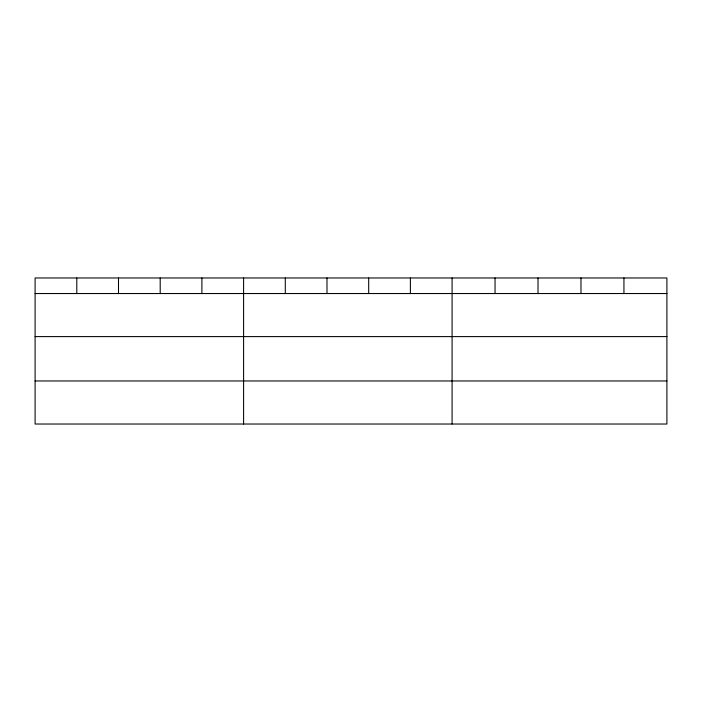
<?xml version="1.0" encoding="UTF-8"?>
<svg xmlns="http://www.w3.org/2000/svg" width="702" height="702" viewBox="0 0 702 702"><rect width="100%" height="100%" fill="white"/><g stroke="black" fill="none" stroke-linecap="round" stroke-linejoin="round"><path stroke-width="1.05" d="M666.9 336.6L666.9 277.974L35.1 277.974L35.1 424.026L666.9 424.026L666.9 336.6L35.1 336.6M35.1 293.541L666.9 293.541M35.1 380.967L666.9 380.967M623.938 277.974L623.938 293.541M580.975 277.974L580.975 293.541M538.013 277.974L538.013 293.541M495.05 277.974L495.05 293.541M452.088 277.974L452.088 424.026M410.389 277.974L410.389 293.541M368.69 277.974L368.69 293.541M326.992 277.974L326.992 293.541M285.293 277.974L285.293 293.541M243.594 277.974L243.594 424.026M201.895 277.974L201.895 293.541M160.196 277.974L160.196 293.541M118.498 277.974L118.498 293.541M76.799 277.974L76.799 293.541"/></g></svg>
